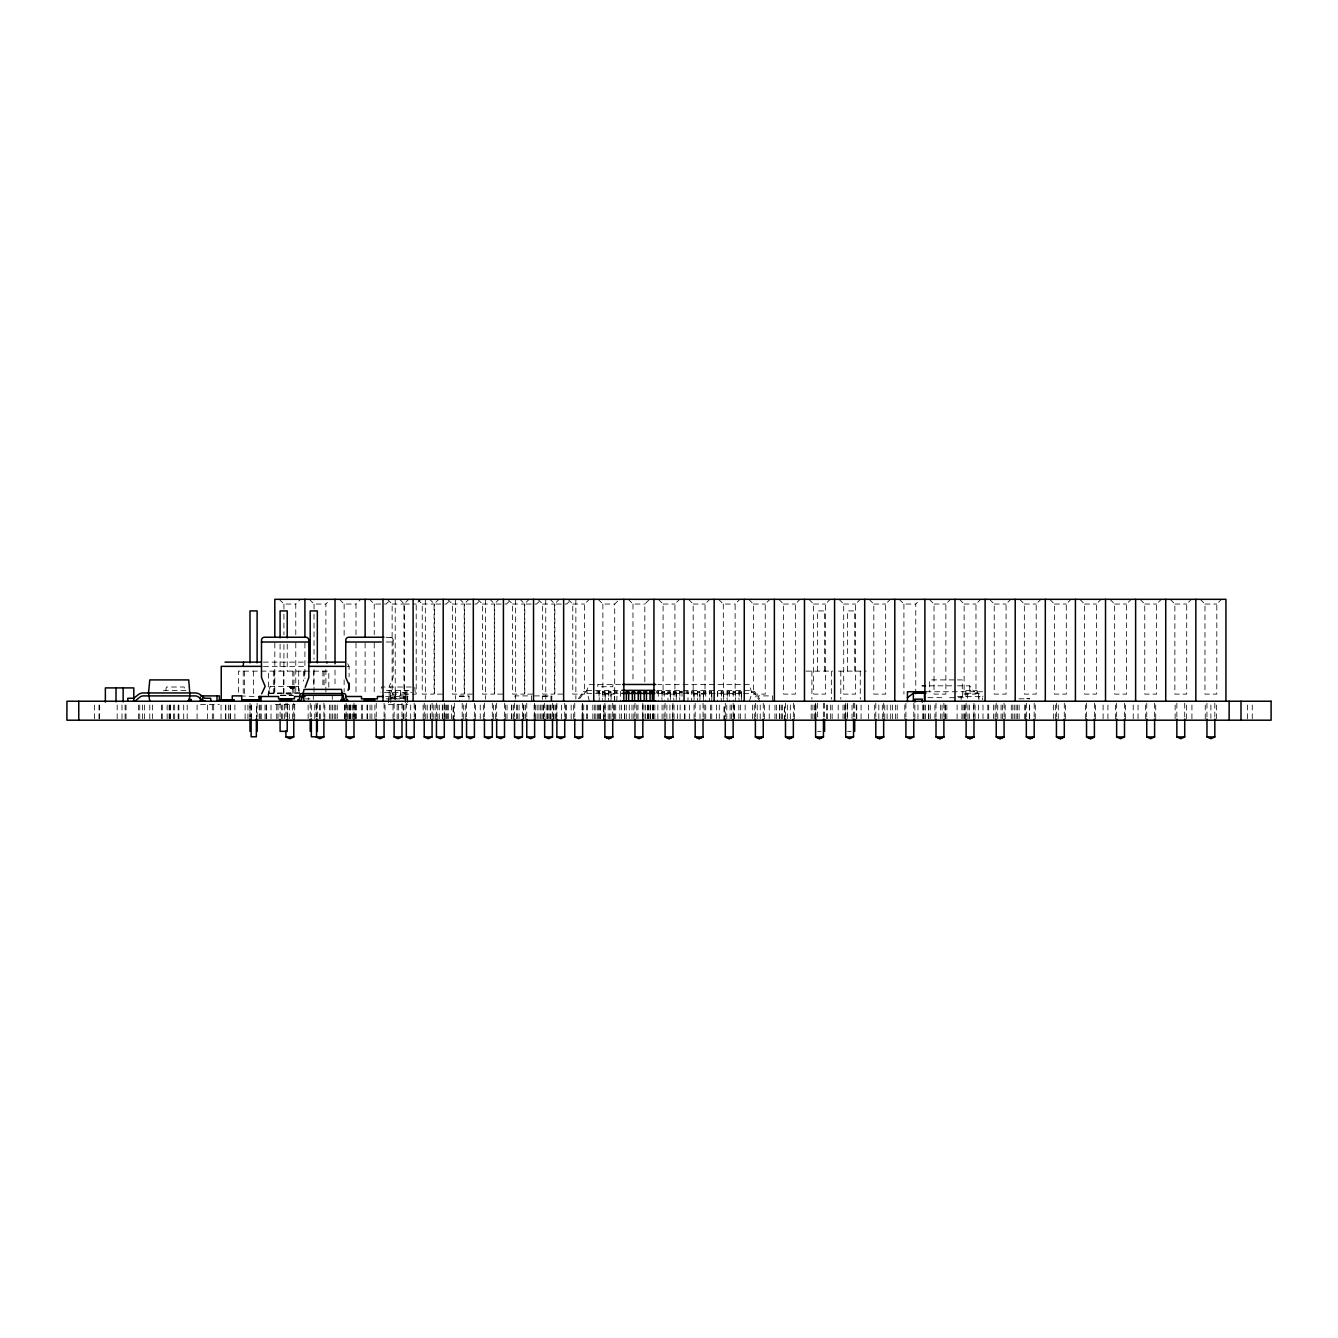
<?xml version="1.0" encoding="UTF-8"?>
<svg xmlns="http://www.w3.org/2000/svg" width="1338" height="1338" viewBox="0 0 1338 1338"><rect width="100%" height="100%" fill="white"/><g stroke="black" fill="none" stroke-linecap="round" stroke-linejoin="round"><path stroke-width="0.75" stroke-dasharray="5 3.75" d="M268.503 695.643L270.109 686.595L298.324 686.478L299.528 691.412M268.687 695.727L268.603 671.124M290.012 686.595L290.814 687.632L293.875 686.444L292.152 688.903L289.811 686.478L291.851 686.461L290.898 687.966L290.446 686.461L294.561 686.444L293.44 688.25L289.811 686.478L294.544 686.745L292.637 686.444L291.099 688.518L289.811 686.478L294.544 686.444L289.945 687.03L293.591 687.615L294.46 686.645M290.062 686.846C299.729 687.063 290.246 690.91 289.828 686.963M292.972 688.769C296.166 684.822 291.048 689.572 290.028 687.581M290.747 686.528L290.246 687.866L292.721 688.836L293.875 686.444L291.684 688.468L290.329 687.197L292.938 688.501L293.875 686.444L292.437 688.836L290.446 686.461L291.5 688.117L293.658 688.334M292.871 686.645C297.203 690.559 285.145 686.227 292.688 687.832C295.497 685.926 293.892 687.983 291.918 688.652C290.145 685.959 291.6 686.729 292.972 688.518M291.45 686.645L290.463 687.598M292.253 686.444L291.099 688.267M293.022 686.444L291.6 688.702L290.446 686.461M293.758 687.916L292.47 686.461L293.992 687.18M293.708 686.444L291.333 688.786M294.126 686.444L293.992 687.515M308.309 699.557L308.309 697.851M390.228 696.496L391.047 690.575L389.542 685.558L393.155 677.53L393.155 640.2L391.683 637.624L386.046 637.239M962.223 696.496L963.042 690.575L977.058 690.575L977.877 696.496M294.209 686.946L293.624 687.949M165.795 690.575L166.364 687.013L184.192 687.013L184.761 690.575M293.875 686.444L293.156 688.25L292.069 686.461M299.729 692.967L268.704 693.251L270.109 686.595M749.397 701.112L751.923 693.419L749.397 684.471L657.895 684.471M290.012 687.214L290.948 686.478M589.272 701.112L586.746 690.375L589.272 684.471L620.464 684.471M578.417 698.67L583.552 691.294L586.128 691.294L586.128 692.348L584.104 692.348L577.949 701.212M293.474 688.451L294.209 687.565M295.782 634.747L295.782 604.04L300.515 599.307M325.887 659.316L325.887 604.04L330.62 599.307M355.992 634.747L355.992 604.04L360.725 599.307M388.472 601.682L386.097 604.04L374.239 604.04L369.505 599.307M387.384 599.307L392.134 604.04L392.134 694.121L403.976 694.121L403.976 604.04L408.726 599.307M399.61 599.307L404.344 604.04L404.344 694.121L416.202 694.121L416.202 604.04L420.935 599.307M417.489 599.307L422.239 604.04L422.239 694.121L434.081 694.121L434.081 604.04L438.831 599.307M448.682 601.682L446.307 604.04L434.449 604.04L429.715 599.307M447.594 599.307L452.344 604.04L452.344 694.121L464.186 694.121L464.186 604.04L468.936 599.307M478.787 601.682L476.412 604.04L464.554 604.04L459.82 599.307M477.699 599.307L482.449 604.04L482.449 694.121L494.291 694.121L494.291 604.04L499.041 599.307M508.892 601.682L506.517 604.04L494.659 604.04L489.925 599.307M507.804 599.307L512.554 604.04L512.554 694.121L524.396 694.121L524.396 604.04L529.146 599.307M538.997 601.682L536.622 604.04L524.764 604.04L520.03 599.307M537.909 599.307L542.659 604.04L542.659 694.121L554.501 694.121L554.501 604.04L559.251 599.307M569.102 601.682L566.727 604.04L554.869 604.04L550.135 599.307M568.014 599.307L572.764 604.04L572.764 694.121L584.606 694.121L584.606 604.04L589.356 599.307M614.694 701.229L614.711 604.04L619.461 599.307M644.816 681.845L644.816 604.04L649.566 599.307M658.329 599.307L663.079 604.04L663.079 694.121L674.921 694.121L674.921 604.04L679.671 599.307M688.434 599.307L693.184 604.04L693.184 694.121L705.026 694.121L705.026 604.04L709.776 599.307M723.289 694.121L735.131 694.121L735.131 604.04L739.881 599.307M748.644 599.307L753.394 604.04L753.394 694.121L765.236 694.121L765.236 604.04L769.986 599.307M778.749 599.307L783.499 604.04L783.499 694.121L795.341 694.121L795.341 604.04L800.091 599.307M808.854 599.307L813.604 604.04L813.604 694.121L825.446 694.121L825.446 604.04L830.196 599.307M838.959 599.307L843.709 604.04L843.709 694.121L855.551 694.121L855.551 604.04L860.301 599.307M869.064 599.307L873.814 604.04L873.814 694.121L885.656 694.121L885.656 604.04L890.406 599.307M915.761 694.121L915.761 604.04L920.511 599.307M929.274 599.307L934.024 604.04L934.024 694.121L945.866 694.121L945.866 604.04L950.616 599.307M959.379 599.307L964.129 604.04L964.129 694.121L975.971 694.121L975.971 604.04L980.721 599.307M989.484 599.307L994.234 604.04L994.234 694.121L1006.076 694.121L1006.076 604.04L1010.826 599.307M1019.589 599.307L1024.339 604.04L1024.339 694.121L1036.181 694.121L1036.181 604.04L1040.931 599.307M1049.694 599.307L1054.444 604.04L1054.444 694.121L1066.286 694.121L1066.286 604.04L1071.036 599.307M1079.799 599.307L1084.549 604.04L1084.549 694.121L1096.391 694.121L1096.391 604.04L1101.141 599.307M1109.904 599.307L1114.654 604.04L1114.654 694.121L1126.496 694.121L1126.496 604.04L1131.246 599.307M1140.009 599.307L1144.759 604.04L1144.759 694.121L1156.601 694.121L1156.601 604.04L1161.351 599.307M1170.114 599.307L1174.864 604.04L1174.864 694.121L1186.706 694.121L1186.706 604.04L1191.456 599.307M1200.219 599.307L1204.969 604.04L1204.969 694.121L1216.811 694.121L1216.811 604.04L1221.561 599.307M293.858 688.167L291.6 688.702M267.734 694.104L268.687 694.071M268.704 693.251L299.929 693.051M280.98 695.559L293.674 695.559M290.614 686.478L290.898 688.267M293.223 688.501L291.801 688.351M279.19 599.307L283.924 604.04L295.782 604.04M309.295 599.307L314.029 604.04L325.887 604.04M339.4 599.307L344.134 604.04L355.992 604.04M392.134 604.04L403.976 604.04M404.344 604.04L416.202 604.04M422.239 604.04L434.081 604.04M452.344 604.04L464.186 604.04M482.449 604.04L494.291 604.04M512.554 604.04L524.396 604.04M542.659 604.04L554.501 604.04M572.764 604.04L584.606 604.04M598.119 599.307L602.869 604.04L614.711 604.04M628.224 599.307L632.974 604.04L644.816 604.04M663.079 604.04L674.921 604.04M693.184 604.04L705.026 604.04M718.539 599.307L723.289 604.04L735.131 604.04M753.394 604.04L765.236 604.04M783.499 604.04L795.341 604.04M813.604 604.04L825.446 604.04M843.709 604.04L855.551 604.04M873.814 604.04L885.656 604.04M899.169 599.307L903.919 604.04L915.761 604.04M934.024 604.04L945.866 604.04M964.129 604.04L975.971 604.04M994.234 604.04L1006.076 604.04M1024.339 604.04L1036.181 604.04M1054.444 604.04L1066.286 604.04M1084.549 604.04L1096.391 604.04M1114.654 604.04L1126.496 604.04M1144.759 604.04L1156.601 604.04M1174.864 604.04L1186.706 604.04M1204.969 604.04L1216.811 604.04M386.214 642.006L393.155 642.006M263.352 662.126L306.402 662.126M263.486 666.357L306.837 666.357M347.144 666.357L349.084 666.357L349.084 676.794M805.978 671.124L832.738 671.124M838.458 671.124L866.188 671.124M954.111 679.905L929.676 679.905L929.676 691.746M957.49 679.905L962.256 679.905L962.256 691.746M929.208 685.825L954.111 685.825M957.49 685.825L969.665 685.825L974.114 691.746M586.746 690.375L619.778 690.375M656.941 690.375L751.923 690.375M386.431 690.575L410.097 690.575M596.731 691.311L599.24 691.311L599.24 699.456M656.189 691.311L658.497 691.311M664.417 691.311L661.925 691.311L661.925 699.456M670.355 699.456L670.355 691.311L667.846 691.311L668.03 701.229M682.196 691.311L679.704 691.311L679.704 699.456M685.809 691.311L688.133 691.311L687.933 701.229M703.403 699.456L703.403 691.311L705.912 691.311M729.611 691.311L727.119 691.311L727.119 699.456M733.04 691.311L735.532 691.311L735.532 699.456M751.856 691.311L754.431 691.311L759.566 698.687M925.963 691.746L982.627 691.746M384.424 692.348L411.686 692.348M596.731 692.382L599.24 692.382M602.669 692.382L605.161 692.382M608.589 692.382L611.081 692.382M614.51 692.382L617.019 692.382M656.189 692.382L658.497 692.382M661.925 692.382L664.417 692.382M667.846 692.382L670.355 692.382M673.783 692.382L676.275 692.382M679.704 692.382L682.196 692.382M685.809 692.382L688.133 692.382M691.562 692.382L694.054 692.382M697.483 692.382L699.975 692.382M703.403 692.382L705.912 692.382M709.341 692.382L711.833 692.382M721.182 692.382L723.691 692.382M727.119 692.382L729.611 692.382M733.04 692.382L735.532 692.382M738.961 692.382L741.469 692.382M751.856 692.382L753.879 692.382L760.034 701.229M965.902 693.235L978.563 693.235L983.012 696.563M586.746 693.419L619.778 693.419M656.941 693.419L681.728 693.419M683.785 693.419L741.603 693.419M743.677 693.419L751.923 693.419M291.835 694.121L283.924 694.121L283.924 642.942M442.36 694.121L434.449 694.121L434.449 604.04M472.465 694.121L464.554 694.121L464.554 604.04M502.57 694.121L494.659 694.121L494.659 604.04M532.675 694.121L524.764 694.121L524.764 604.04M562.78 694.121L554.869 694.121L554.869 604.04M602.869 694.121L614.711 694.121M280.261 695.208L292.587 695.208M280.813 695.325L292.587 695.325M240.422 695.894L254.638 696.496M534.414 695.894L551.808 695.894L551.808 701.229M385.612 696.496L410.498 696.496M459.553 696.496L469.019 696.496M542.342 696.496L551.808 696.496M957.607 696.496L982.493 696.496L982.493 699.657M928.003 697.683L942.22 697.683M949.629 697.683L965.969 697.683M388.388 698.018L392.619 697.265M407.722 698.018L403.491 697.265M404.996 698.269L391.097 698.821M305.097 698.871L311.018 698.871M386.214 698.871L406.986 698.888M200.516 704.39L219.281 704.39M388.388 704.507L407.722 704.507M275.293 704.574L295.029 704.574M817.468 731.334L821.03 731.334M847.573 731.334L851.135 731.334M298.324 686.478L299.327 691.328M290.195 687.247L292.152 688.903L293.223 686.461M291.567 688.468L290.095 686.478L290.43 687.264M292.002 688.351L291.299 686.461M390.847 690.458L392.954 693.77L393.155 698.871M347.729 663.765L349.084 666.357M405.063 690.575L405.882 696.496M969.665 685.825L969.816 691.746M1252.251 705.026L1252.251 720.195M1247.434 705.026L1247.434 720.195M1216.526 705.026L1216.526 720.195M1214.82 703.219L1214.82 717.101M1210.89 705.026L1210.89 718.305M1206.96 703.219L1206.96 717.101M1205.254 705.026L1205.254 720.195M1191.924 705.026L1191.924 720.195M1186.421 705.026L1186.421 720.195M1184.715 703.219L1184.715 717.101M1176.855 703.219L1176.855 717.101M1175.149 705.026L1175.149 720.195M1155.714 705.026L1155.714 720.195M1154.61 703.219L1154.594 720.195M1146.75 703.219L1146.75 717.101M1145.646 705.026L1145.646 720.195M1138.036 705.026L1138.036 720.195M1133.219 705.026L1133.219 720.195M1125.609 705.026L1125.609 720.195M1124.505 703.219L1124.505 717.101M1116.645 703.219L1116.661 720.195M1115.541 705.026L1115.541 720.195M1107.931 705.026L1107.931 720.195M1103.114 705.026L1103.114 720.195M1095.504 705.026L1095.504 720.195M1094.4 703.219L1094.4 717.101M1086.54 703.219L1086.54 717.101M1085.436 705.026L1085.436 720.195M1065.399 705.026L1065.399 720.195M1064.295 703.219L1064.295 717.101M1058.258 705.026L1058.258 720.195M1056.435 703.219L1056.435 717.101M1055.331 705.026L1055.331 720.195M1053.441 705.026L1053.441 720.195M1035.294 705.026L1035.294 720.195M1034.19 703.219L1034.174 720.195M1029.658 705.026L1029.658 720.195M1029.357 705.026L1029.357 720.195M1026.647 698.269L1029.691 698.821L1018.82 698.821M1026.33 703.219L1026.33 717.101M1025.226 705.026L1025.226 720.195M1024.841 705.026L1024.841 720.195M1019.121 705.026L1019.121 720.195M1017.616 705.026L1017.616 720.195M1016.111 705.026L1016.111 720.195M1014.304 705.026L1014.304 720.195M1012.799 705.026L1012.799 720.195M1011.294 705.026L1011.294 720.195M1005.189 705.026L1005.189 720.195M1004.085 703.219L1004.085 717.101M1002.563 705.026L1002.563 720.195M1001.058 705.026L1001.058 720.195M997.747 705.026L997.747 720.195M996.225 703.219L996.241 720.195M995.121 705.026L995.121 720.195M993.532 705.026L993.532 720.195M988.715 705.026L988.715 720.195M987.812 705.026L987.812 720.195M982.995 705.026L982.995 720.195M978.931 696.496L978.931 699.657M978.563 693.235L978.563 699.456M978.479 705.026L978.479 720.195M977.075 691.746L977.075 693.235M975.084 705.026L975.084 720.195M973.98 703.219L973.98 717.101M973.663 705.026L973.663 720.195M969.632 705.026L969.632 720.195M967.943 705.026L967.943 720.195M967.374 693.235L967.374 699.456M966.12 703.219L966.12 717.101M965.902 691.746L965.902 699.456M965.016 705.026L965.016 720.195M964.815 705.026L964.815 720.195M963.126 705.026L963.126 720.195M961.922 705.026L961.922 720.195M961.169 696.496L961.169 699.657M957.105 705.026L957.105 720.195M946.869 705.026L946.869 720.195M945.364 705.026L945.364 720.195M944.979 705.026L944.979 720.195M943.875 703.219L943.875 717.101M942.052 705.026L942.052 720.195M940.547 705.026L940.547 720.195M936.015 703.219L936.015 717.101M934.911 705.026L934.911 720.195M930.311 705.026L930.311 720.195M928.806 705.026L928.806 720.195M928.505 705.026L928.505 720.195M925.495 705.026L925.495 720.195M923.989 705.026L923.989 720.195M923.688 705.026L923.688 720.195M922.785 705.026L922.785 720.195M917.968 705.026L917.968 720.195M914.874 705.026L914.874 720.195M913.77 703.219L913.77 717.101M905.91 703.219L905.91 717.101M904.806 705.026L904.806 720.195M903.919 604.04L903.919 694.121M897.196 705.026L897.196 720.195M895.507 705.026L895.507 720.195M892.379 705.026L892.379 720.195M890.69 705.026L890.69 720.195M887.111 705.026L887.111 720.195M884.769 705.026L884.769 720.195M883.665 703.219L883.649 720.195M882.311 705.026L882.311 720.195M878.832 705.026L878.832 720.195M875.805 703.219L875.805 717.101M874.701 705.026L874.701 720.195M868.596 705.026L868.596 720.195M861.07 705.026L861.07 720.195M860.267 671.124L860.267 699.222M856.772 705.026L856.772 720.195M856.253 705.026L856.253 720.195M854.698 671.124L854.698 610.914L847.573 610.914L847.573 671.124M854.698 703.236L854.664 720.195M853.56 703.219L853.56 717.101M852.038 705.026L852.038 720.195M847.573 703.236L847.573 717.285M847.222 705.026L847.222 720.195M845.7 703.219L845.7 717.101M845.499 705.026L845.499 720.195M844.596 705.026L844.596 720.195M843.007 705.026L843.007 720.195M840.816 671.124L840.816 699.222M838.19 705.026L838.19 720.195M832.169 705.026L832.169 720.195M831.35 671.124L831.35 699.222M830.664 705.026L830.664 720.195M827.352 705.026L827.352 720.195M826.667 705.026L826.667 720.195M824.593 671.124L824.593 610.914L817.468 610.914L817.468 671.124M824.593 703.236L824.559 720.195M823.455 703.219L823.455 717.101M817.468 703.236L817.719 720.195M816.013 705.026L816.013 720.195M815.595 703.219L815.595 717.101M815.394 705.026L815.394 720.195M814.491 705.026L814.491 720.195M812.902 705.026L812.902 720.195M811.898 671.124L811.898 699.222M811.196 705.026L811.196 720.195M794.454 705.026L794.454 720.195M793.35 703.219L793.35 717.101M790.323 705.026L790.323 720.195M787.313 705.026L787.313 720.195M785.49 703.219L785.506 720.195M782.496 705.026L782.496 720.195M781.292 705.026L781.292 720.195M779.786 705.026L779.786 720.195M779.485 705.026L779.485 720.195M776.475 705.026L776.475 720.195M774.97 705.026L774.97 720.195M772.444 700.644L772.444 695.894L755.853 695.894L755.853 701.229M769.25 705.026L769.25 720.195M764.349 705.026L764.433 720.195M763.245 703.219L763.245 717.101M760.218 705.026L760.218 720.195M757.208 705.026L757.208 720.195M755.385 703.219L755.401 720.195M754.281 705.026L754.281 720.195M752.391 705.026L752.391 720.195M745.166 705.026L745.166 720.195M741.469 699.456L741.469 691.311L738.961 691.311L738.961 699.456M741.269 691.311L741.269 701.229M740.349 705.026L740.349 720.195M739.145 691.311L739.145 701.229M738.844 705.026L738.844 720.195M735.348 691.311L735.348 701.229M734.244 705.026L734.244 720.195M734.027 705.026L734.027 720.195M733.224 691.311L733.224 701.229M733.14 703.219L733.14 717.101M731.618 705.026L731.618 720.195M730.113 705.026L730.113 720.195M729.427 691.311L729.427 701.229M727.303 691.311L727.303 701.229M726.802 705.026L726.802 720.195M725.28 703.219L725.296 720.195M723.691 699.456L723.691 691.311L721.182 691.311L721.182 699.456M723.289 604.04L723.49 701.229M721.366 691.311L721.366 701.229M719.275 705.026L719.275 720.195M717.753 691.311L717.753 699.456M717.569 691.311L717.569 701.229M716.566 705.026L716.566 720.195M711.833 699.456L711.833 691.311L709.341 691.311L709.525 701.229M711.649 691.311L711.649 701.229M711.749 705.026L711.749 720.195M710.545 705.026L710.545 720.195M705.711 691.311L705.711 701.229M705.728 705.026L705.728 720.195M704.139 705.026L704.139 720.195M703.587 691.311L703.587 701.229M703.035 703.219L703.035 717.101M699.975 699.456L699.975 691.311L697.483 691.311L697.483 699.456M700.008 705.026L700.008 720.195M699.791 691.311L699.791 701.229M697.667 691.311L697.667 701.229M695.175 703.219L695.191 720.195M694.054 699.456L694.054 691.311L691.562 691.311L691.746 701.229M694.071 705.026L694.071 720.195M693.87 691.311L693.87 701.229M689.471 705.026L689.471 720.195M684.956 705.026L684.956 720.195M684.655 705.026L684.655 720.195M682.012 691.311L682.012 701.229M680.139 705.026L680.139 720.195M679.888 691.311L679.888 701.229M677.429 705.026L677.429 720.195M676.275 699.456L676.275 691.311L673.783 691.311L673.783 699.456M676.091 691.311L676.091 701.229M673.967 691.311L673.967 701.229M674.034 705.026L674.034 720.195M672.93 703.219L672.93 717.101M672.613 705.026L672.613 720.195M670.154 691.311L670.154 701.229M669.903 705.026L669.903 720.195M666.893 705.026L666.893 720.195M665.07 703.219L665.086 720.195M664.233 691.311L664.233 701.229M663.966 705.026L663.966 720.195M662.109 691.311L662.109 701.229M662.076 705.026L662.076 720.195M658.313 691.311L658.313 701.229M657.861 705.026L657.861 720.195M654.851 705.026L654.851 720.195M653.345 705.026L653.345 720.195M653.044 705.026L653.044 720.195M652.793 705.026L652.793 720.195M650.335 705.026L650.335 720.195M650.034 705.026L650.034 720.195M648.529 705.026L648.529 720.195M647.993 705.026L647.993 720.195M647.324 705.026L647.324 720.195M645.518 705.026L645.518 720.195M643.929 705.026L643.929 720.195M642.825 703.219L642.809 720.195M642.508 705.026L642.508 720.195M637.992 705.026L637.992 720.195M636.788 705.026L636.788 720.195M634.965 703.219L634.965 717.101M633.861 705.026L633.861 720.195M632.974 604.04L632.974 681.845M631.971 705.026L631.971 720.195M629.261 705.026L629.261 720.195M626.251 705.026L626.251 720.195M624.645 705.026L624.645 720.195M624.445 705.026L624.445 720.195M621.434 705.026L621.434 720.195M620.447 691.311L620.631 701.229M619.829 705.026L619.829 720.195M616.835 701.229L617.019 691.311L614.51 691.311L614.51 699.456M615.714 705.026L615.714 720.195M614.209 705.026L614.209 720.195M613.824 705.026L613.824 720.195M612.871 684.471L612.871 686.745L597.818 686.745L597.818 684.471M612.72 703.219L612.72 717.101M611.081 699.456L611.081 691.311L608.589 691.311L608.589 699.456M610.897 691.311L610.897 701.229M610.897 705.026L610.897 720.195M609.392 705.026L609.392 720.195M608.773 691.311L608.773 701.229M608.188 705.026L608.188 720.195M605.161 699.456L605.161 691.311L602.669 691.311L602.669 699.456M605.177 705.026L605.177 720.195M604.977 691.311L604.977 701.229M604.86 703.219L604.86 717.101M603.371 705.026L603.371 720.195M602.869 604.04L602.853 701.229M600.662 705.026L600.662 720.195M600.361 705.026L600.361 720.195M599.056 691.311L599.056 701.229M599.156 705.026L599.156 720.195M598.855 705.026L598.855 720.195M597.651 705.026L597.651 720.195M595.845 705.026L595.845 720.195M594.34 705.026L594.34 720.195M592.834 705.026L592.834 720.195M587.114 705.026L587.114 720.195M586.93 705.026L586.93 720.195M583.719 705.026L583.719 720.195M582.615 703.219L582.615 717.101M582.298 705.026L582.298 720.195M582.114 705.026L582.114 720.195M575.858 599.307L575.858 699.155M574.755 703.219L574.755 717.101M573.651 705.026L573.651 720.195M571.159 705.026L571.159 720.195M566.342 705.026L566.342 720.195M565.656 705.026L565.656 720.195M564.72 703.219L564.72 717.101M561.525 705.026L561.525 720.195M556.876 703.219L556.876 717.101M556.708 705.026L556.708 720.195M555.504 705.026L555.588 720.195M553.999 705.026L553.999 720.195M553.614 705.026L553.614 720.195M552.51 703.219L552.494 720.195M551.005 695.894L551.005 701.229M550.988 705.026L550.988 720.195M550.687 705.026L550.687 720.195M549.182 705.026L549.182 720.195M547.978 705.026L547.978 720.195M547.677 705.026L547.677 720.195M546.172 705.026L546.172 720.195M545.753 599.307L545.753 699.155M544.65 703.219L544.65 717.101M543.546 705.026L543.546 720.195M543.161 705.026L543.161 720.195M542.342 695.894L542.342 699.456M541.957 705.026L541.957 720.195M540.452 705.026L540.452 720.195M538.946 705.026L538.946 720.195M537.14 705.026L537.14 720.195M535.551 705.026L535.635 720.195M534.615 703.219L534.615 717.101M534.13 705.026L534.13 720.195M531.604 700.644L531.604 695.894L515.013 695.894L515.013 701.229M526.771 703.219L526.771 717.101M525.483 705.026L525.483 720.195M523.894 705.026L523.894 720.195M523.509 705.026L523.509 720.195M522.405 703.219L522.389 720.195M519.077 705.026L519.077 720.195M517.572 705.026L517.572 720.195M516.368 705.026L516.368 720.195M515.648 599.307L515.648 699.155M514.545 703.219L514.545 717.101M513.441 705.026L513.441 720.195M511.852 705.026L511.852 720.195M511.551 705.026L511.551 720.195M507.035 705.026L507.035 720.195M505.446 705.026L505.446 720.195M504.51 703.219L504.51 717.101M496.666 703.219L496.666 717.101M495.378 705.026L495.378 720.195M493.404 705.026L493.404 720.195M492.3 703.219L492.3 717.101M485.543 599.307L485.543 699.155M484.44 703.219L484.44 717.101M483.336 705.026L483.336 720.195M480.242 705.026L480.242 720.195M475.425 705.026L475.341 720.195M474.405 703.219L474.405 717.101M469.019 699.456L469.019 695.894L459.553 695.894L459.553 701.229M466.561 703.219L466.561 717.101M465.273 705.026L465.273 720.195M463.299 705.026L463.299 720.195M462.195 703.219L462.195 717.101M455.438 599.307L455.438 699.155M454.335 703.219L454.335 717.101M451.642 705.026L451.642 720.195M448.33 705.026L448.33 720.195M447.126 705.026L447.126 720.195M446.825 705.026L446.825 720.195M445.236 705.026L445.236 720.195M444.3 703.219L444.3 717.101M444.116 705.026L444.116 720.195M442.61 705.026L442.61 720.195M442.309 705.026L442.309 720.195M439.299 705.026L439.299 720.195M437.794 705.026L437.794 720.195M436.456 703.219L436.456 717.101M435.084 705.026L435.168 720.195M433.194 705.026L433.194 720.195M432.09 703.219L432.074 720.195M430.568 705.026L430.568 720.195M430.267 705.026L430.267 720.195M427.257 705.026L427.257 720.195M425.752 705.026L425.752 720.195M425.333 599.307L425.333 699.155M424.23 703.219L424.23 717.101M423.126 705.026L423.126 720.195M415.248 692.348L414.68 687.013L381.43 687.013L380.862 692.348M415.516 705.026L415.516 720.195M415.131 705.026L415.131 720.195M414.195 703.219L414.195 717.101M410.699 705.026L410.699 720.195M407.722 702.885L407.722 697.265L388.388 697.265L388.388 702.885M407.538 701.229L407.538 695.894L388.572 695.894L388.572 701.229M406.936 690.575L406.936 699.657M406.351 703.219L406.351 717.101M405.297 698.018L405.297 702.885M405.163 695.894L405.163 700.644M405.063 705.026L405.063 720.195M403.474 705.026L403.474 720.195M403.089 705.026L403.089 720.195M401.985 703.219L401.969 720.195M400.43 690.575L400.43 699.155M398.657 705.026L398.657 720.195M397.152 705.026L397.152 720.195M395.68 690.575L395.68 699.155M395.228 599.307L395.228 699.155M394.944 696.496L394.944 699.657M394.125 703.219L394.125 717.101M393.021 705.026L393.021 720.195M390.813 698.018L390.813 702.885M389.174 690.575L389.174 699.657M385.026 705.026L385.026 720.195M384.09 703.219L384.09 717.101M376.246 703.219L376.246 717.101M374.874 705.026L374.874 720.195M374.239 604.04L374.239 634.747M374.239 642.942L374.239 694.121M371.864 705.026L371.864 720.195M370.057 705.026L370.057 720.195M367.348 705.026L367.348 720.195M367.047 705.026L367.047 720.195M365.123 642.993L365.123 694.991M362.531 705.026L362.531 720.195M361.327 705.026L361.327 720.195M356.51 705.026L356.51 720.195M355.992 642.942L355.992 694.121M355.306 705.026L355.306 720.195M354.921 705.026L354.921 720.195M353.985 703.219L353.985 717.101M353.801 705.026L353.801 720.195M352.295 705.026L352.295 720.195M350.79 705.026L350.79 720.195M350.489 705.026L350.489 720.195M349.285 705.026L349.285 720.195M348.984 705.026L348.984 720.195M347.479 705.026L347.479 720.195M346.141 703.219L346.141 717.101M345.973 705.026L345.973 720.195M344.853 705.026L344.853 720.195M344.468 705.026L344.468 720.195M344.134 604.04L344.134 636.804M344.134 679.788L344.134 692.081M337.243 705.026L337.243 720.195M335.738 705.026L335.738 720.195M335.018 670.037L335.018 686.678M334.232 705.026L334.232 720.195M332.276 695.894L332.276 699.456M332.426 705.026L332.426 720.195M330.921 705.026L330.921 720.195M329.416 705.026L329.416 720.195M328.814 687.18L328.814 671.124L238.499 671.124L238.499 693.201M325.887 669.552L325.887 692.081M324.816 705.026L324.816 720.195M324.08 671.124L324.08 687.18M323.88 703.219L323.88 717.101M322.893 671.124L322.893 687.18M320.3 705.026L320.3 720.195M319.397 705.026L319.397 720.195M317.323 703.236L317.323 717.285M316.554 705.009L316.554 716.934M316.036 703.219L316.036 717.101M314.748 705.026L314.748 720.195M314.029 604.04L314.029 612.235M314.029 614.276L314.029 659.316M314.029 669.552L314.029 692.081M313.761 671.124L313.761 687.18M313.309 695.894L313.309 699.456M311.336 705.009L311.336 716.934M310.199 703.236L310.232 720.195M308.125 705.026L308.125 720.195M304.913 642.993L304.913 678.349M304.629 671.124L304.629 679.152M303.442 671.124L303.442 681.159M298.709 671.124L298.709 691.194M295.782 642.942L295.782 694.121M294.711 705.026L294.711 720.195M293.975 671.124L293.975 693.201M293.775 703.219L293.775 717.101M292.788 671.124L292.788 693.201M292.386 705.026L292.386 720.195M289.292 705.026L289.292 720.195M287.57 705.026L287.57 720.195M287.218 644.147L287.218 671.124M287.218 703.236L287.218 717.285M285.931 703.219L285.931 717.101M284.643 705.026L284.643 720.195M283.924 604.04L283.924 612.235M283.924 614.276L283.924 634.747M283.656 671.124L283.656 695.208M282.753 705.026L282.753 720.195M281.549 705.026L281.549 720.195M280.094 644.147L280.094 671.124M280.094 703.236L280.094 717.285M278.02 705.026L278.02 720.195M276.732 705.026L276.732 720.195M274.808 642.993L274.808 694.991M274.524 671.124L274.524 693.201M273.337 671.124L273.337 693.201M271.012 705.026L271.012 720.195M266.496 705.026L266.496 720.195M266.195 705.026L266.195 720.195M264.991 705.026L264.991 720.195M261.228 705.026L261.228 720.195M260.09 705.026L260.174 720.195M259.187 705.026L259.187 720.195M257.113 703.236L257.113 717.285M256.411 720.195L256.411 705.026L256.344 716.934M253.551 671.124L253.551 697.215M251.444 705.026L251.444 720.195M251.126 705.009L251.126 716.934M249.989 703.236L250.022 720.195L249.938 705.026M247.915 705.026L247.915 720.195M245.122 705.026L245.122 720.195M244.419 671.124L244.419 697.215M243.232 671.124L243.232 693.201M234.886 705.026L234.886 720.195M230.37 705.026L230.37 720.195M230.069 705.026L230.069 720.195M228.564 705.026L228.564 720.195M225.854 705.026L225.854 720.195M225.553 705.026L225.553 720.195M221.038 705.026L221.038 720.195M213.679 705.026L213.679 720.195M212.307 705.026L212.307 720.195M207.49 705.026L207.49 720.195M197.087 705.026L197.087 720.195M187.186 705.026L187.186 720.195M183.707 705.026L183.707 720.195M178.891 705.026L178.891 720.195M178.155 705.026L178.155 720.195M174.676 705.026L174.676 720.195M173.505 705.026L173.505 720.195M170.595 705.026L170.595 720.195M169.859 705.026L169.859 720.195M169.123 705.026L169.123 720.195M167.15 705.026L167.15 720.195M162.333 705.026L162.249 720.195M161.564 705.026L161.564 720.195M152.532 705.026L152.532 720.195M149.806 705.026L149.806 720.195M144.571 705.026L144.571 720.195M142.631 705.026L142.631 720.195M139.754 705.026L139.754 720.195M138.55 705.026L138.55 720.195M126.04 705.026L126.04 720.195M125.103 705.026L125.103 720.195M121.992 705.026L121.992 720.195M117.175 705.026L117.175 720.195M99.413 705.026L99.413 720.195M99.012 705.026L99.012 720.195M94.597 705.026L94.597 720.195M163.47 690.793A2.96 2.96 0 0 1 164.223 690.592L186.333 690.592A2.96 2.96 0 0 1 187.086 690.793M390.194 637.239A2.96 2.96 0 0 1 393.155 640.2M784.386 720.195L784.386 705.026L784.302 720.195M724.176 720.195L724.176 705.026L724.092 720.195M603.756 720.195L603.756 705.026L603.672 720.195M453.231 720.195L453.231 705.026L453.147 720.195"/><path stroke-width="1.5" d="M243.148 666.357L243.6 662.126M341.491 701.229L342.478 695.308L341.491 689.388L304.094 689.388L303.107 693.536L304.094 701.229M188.725 701.229L189.996 695.894L188.725 679.905L149.789 679.905L148.518 692.933L149.789 701.229M261.696 693.77L265.158 686.427L261.495 677.53L261.495 640.2A2.96 2.96 0 0 1 264.456 637.239L305.867 637.239A2.96 2.96 0 0 1 308.827 640.2L308.827 677.53L305.215 687.28M348.064 690.458L349.369 685.558L345.756 677.53L345.756 640.2A2.96 2.96 0 0 1 348.716 637.239L383.973 637.239M907.448 697.683L913.369 693.235L925.963 693.235M642.825 719.091L642.825 736.937L638.945 738.693L634.965 736.937L634.965 719.091M913.77 719.091L913.77 736.937L909.89 738.693L905.91 736.937L905.91 719.091M1184.715 719.091L1184.715 736.937L1180.785 738.693L1176.855 736.937L1176.855 719.091M1214.82 719.091L1214.82 736.937L1210.89 738.693L1206.96 736.937L1206.96 719.091M293.775 719.091L293.775 736.937L289.811 738.693L285.931 736.937L285.931 731M323.88 736.937L319.916 738.693L316.036 736.937L323.88 736.937L323.88 719.091M353.985 719.091L353.985 736.937L350.021 738.693L346.141 736.937L346.141 719.091M384.09 719.091L384.09 736.937L380.126 738.693L376.246 736.937L376.246 719.091M401.985 719.091L401.985 736.937L398.005 738.693L394.125 736.937L394.125 719.091M414.195 719.091L414.195 736.937L410.231 738.693L406.351 736.937L406.351 719.091M432.09 719.091L432.09 736.937L428.11 738.693L424.23 736.937L424.23 719.091M444.3 719.091L444.3 736.937L440.336 738.693L436.456 736.937L436.456 719.091M462.195 719.091L462.195 736.937L458.215 738.693L454.335 736.937L454.335 719.091M474.405 719.091L474.405 736.937L470.441 738.693L466.561 736.937L466.561 719.091M492.3 719.091L492.3 736.937L488.32 738.693L484.44 736.937L484.44 719.091M504.51 719.091L504.51 736.937L500.546 738.693L496.666 736.937L496.666 719.091M522.405 719.091L522.405 736.937L518.425 738.693L514.545 736.937L514.545 719.091M534.615 719.091L534.615 736.937L530.651 738.693L526.771 736.937L526.771 719.091M552.51 719.091L552.51 736.937L548.53 738.693L544.65 736.937L544.65 719.091M564.72 719.091L564.72 736.937L560.756 738.693L556.876 736.937L556.876 719.091M582.615 719.091L582.615 736.937L578.635 738.693L574.755 736.937L574.755 719.091M853.56 719.091L853.56 736.937L849.58 738.693L845.7 736.937L845.7 719.091M1124.505 719.091L1124.505 736.937L1120.525 738.693L1116.645 736.937L1116.645 719.091M1154.61 719.091L1154.61 736.937L1150.63 738.693L1146.75 736.937L1146.75 719.091M299.11 701.229L301.568 699.741A1.723 1.723 0 0 0 301.652 698.871L302.288 695.308L343.297 695.308L343.966 701.229M261.495 642.006L308.827 642.006M345.756 642.006L381.313 642.006M225.035 662.126L261.378 662.126M308.342 662.126L345.288 662.126M261.629 666.357L221.238 666.357L221.238 699.757M308.894 666.357L344.301 666.357M622.555 684.471L655.821 684.471M922.267 685.825L925.444 685.825M621.852 690.375L654.884 690.375M925.963 691.746L907.448 691.746L907.448 701.63M626.368 692.382L628.676 692.382M632.289 692.382L634.597 692.382M638.226 692.382L640.534 692.382M644.147 692.382L646.455 692.382M650.067 692.382L652.375 692.382M621.852 693.419L654.884 693.419M200.416 695.894L219.382 695.894L219.382 701.229M305.097 696.496L294.46 696.496L294.46 698.871L278.538 698.871L278.538 696.496L259.003 696.496L259.003 701.229M345.923 696.496L361.494 696.496L361.494 698.871L377.416 698.871L377.416 696.496L383.27 696.496M219.281 699.757L234.301 699.757M259.589 699.757L242.897 699.757L242.897 701.229M281.632 699.757L290.714 699.757L290.714 701.229M340.956 699.757L344.301 699.757M234.267 700.66L218.796 701.229M242.847 700.711L259.388 700.711M341.006 700.66L344.602 700.711M622.555 701.112L655.821 701.112M285.931 736.937L293.775 736.937M346.141 736.937L353.985 736.937M376.246 736.937L384.09 736.937M394.125 736.937L401.985 736.937M406.351 736.937L414.195 736.937M424.23 736.937L432.09 736.937M436.456 736.937L444.3 736.937M454.335 736.937L462.195 736.937M466.561 736.937L474.405 736.937M484.44 736.937L492.3 736.937M496.666 736.937L504.51 736.937M514.545 736.937L522.405 736.937M526.771 736.937L534.615 736.937M544.65 736.937L552.51 736.937M556.876 736.937L564.72 736.937M574.755 736.937L582.615 736.937M634.965 736.937L642.825 736.937M845.7 736.937L853.56 736.937M905.91 736.937L913.77 736.937M1116.645 736.937L1124.505 736.937M1146.75 736.937L1154.61 736.937M1176.855 736.937L1184.715 736.937M1206.96 736.937L1214.82 736.937M346.475 701.229L344.017 699.741A1.723 1.723 0 0 1 343.933 698.871M326.723 662.126L326.924 663.079M188.909 699.205L191.284 699.456L191.284 701.229M260.007 698.202L260.274 699.874M259.94 698.185L260.157 699.841M1240.995 701.229L1240.995 720.195M1229.137 701.229L1229.137 720.195M1225.943 701.229L1225.943 599.307L274.808 599.307L274.808 636.754M1195.838 599.307L1195.838 701.229M1165.733 599.307L1165.733 701.229M1135.628 599.307L1135.628 701.229M1105.523 599.307L1105.523 701.229M1094.4 719.091L1094.4 736.937L1090.52 738.693L1086.54 736.937L1086.54 719.091M1075.418 599.307L1075.418 701.229M1064.295 719.091L1064.295 736.937L1060.415 738.693L1056.435 736.937L1056.435 719.091M1045.312 599.307L1045.312 701.229M1034.19 719.091L1034.19 736.937L1030.31 738.693L1026.33 736.937L1026.33 719.091M1015.208 599.307L1015.208 701.229M1004.085 719.091L1004.085 736.937L1000.205 738.693L996.225 736.937L996.225 719.091M985.103 599.307L985.103 701.229M973.98 719.091L973.98 736.937L970.1 738.693L966.12 736.937L966.12 719.091M954.998 599.307L954.998 701.229M943.875 719.091L943.875 736.937L939.995 738.693L936.015 736.937L936.015 719.091M924.893 599.307L924.893 701.229M924.491 693.235L924.491 701.53M922.267 702.132L922.267 699.155L914.858 699.155L914.858 702.132M914.858 691.746L914.858 693.235M913.369 693.235L913.369 701.53M894.788 599.307L894.788 701.229M883.665 719.091L883.665 736.937L879.785 738.693L875.805 736.937L875.805 719.091M864.683 599.307L864.683 701.229M854.698 719.292L854.698 731.334M834.578 599.307L834.578 701.229M824.593 719.292L824.593 731.334M823.455 719.091L823.455 736.937L819.575 738.693L815.595 736.937L815.595 719.091M804.473 599.307L804.473 701.229M793.35 719.091L793.35 736.937L789.47 738.693L785.49 736.937L785.49 719.091M774.368 599.307L774.368 701.229M763.245 719.091L763.245 736.937L759.365 738.693L755.385 736.937L755.385 719.091M744.263 599.307L744.263 701.229M733.14 719.091L733.14 736.937L729.26 738.693L725.28 736.937L725.28 719.091M714.158 599.307L714.158 701.229M703.035 719.091L703.035 736.937L699.155 738.693L695.175 736.937L695.175 719.091M684.053 599.307L684.053 701.229M672.93 719.091L672.93 736.937L669.05 738.693L665.07 736.937L665.07 719.091M653.947 599.307L653.947 701.229M652.375 701.229L652.375 691.311L650.067 691.311L650.067 701.229M646.455 701.229L646.455 691.311L644.147 691.311L644.147 701.229M640.534 701.229L640.534 691.311L638.226 691.311L638.226 701.229M634.597 701.229L634.597 691.311L632.289 691.311L632.289 701.229M628.676 701.229L628.676 691.311L626.368 691.311L626.368 701.229M623.843 599.307L623.843 701.229M612.72 719.091L612.72 736.937L608.84 738.693L604.86 736.937L604.86 719.091M593.738 599.307L593.738 701.229M563.633 599.307L563.633 701.229M533.528 599.307L533.528 701.229M503.423 599.307L503.423 701.229M473.318 599.307L473.318 701.229M443.213 599.307L443.213 701.229M413.108 599.307L413.108 701.229M383.002 599.307L383.002 701.229M374.489 701.229L374.489 699.456L364.421 699.456L364.421 701.229M373.302 701.229L373.302 699.757L365.608 699.757L365.608 701.229M365.123 599.307L365.123 636.754M349.084 683.066L349.084 689.321M347.562 701.229L347.562 699.456C343.916 700.343 348.097 692.816 343.281 693.536L302.304 693.536C297.471 692.816 301.719 700.326 298.023 699.456L298.023 701.229M335.018 599.307L335.018 663.799M317.323 662.828L317.323 610.914L310.199 610.914L310.199 662.828M317.323 719.292L317.323 731.334M316.554 718.907L316.554 736.786L311.336 736.786L311.336 718.907M310.199 719.292L310.199 731.334M304.913 599.307L304.913 636.754M291.533 701.229L291.533 699.456L280.378 699.456L280.378 701.229M290.446 699.456L290.446 701.229M287.218 637.908L287.218 610.914L280.094 610.914L280.094 637.908M287.218 719.292L287.218 731.334L280.094 731.334L280.094 719.292M283.02 699.757L283.02 701.229M281.465 699.456L281.632 701.229M261.044 696.496L261.044 701.229M260.124 696.496L260.124 698.871L259.304 696.496M257.113 662.828L257.113 610.914L249.989 610.914L249.989 662.828M257.113 719.292L257.113 731.334M256.344 718.907L256.344 736.786L251.126 736.786L251.126 718.907M249.989 719.292L249.989 731.334M241.726 701.229L241.726 695.894L232.26 695.894L232.26 701.229M217.007 695.894L217.007 701.229M210.735 701.229L210.735 698.269L205.266 698.269A1.94 1.94 0 0 1 204.246 697.901L200.165 694.589A8.664 8.664 0 0 0 195.565 692.95L142.949 692.95A8.664 8.664 0 0 0 138.349 694.589L134.268 697.901A1.94 1.94 0 0 1 133.248 698.269L127.779 698.269L127.779 701.229M202.791 695.894L202.791 701.229M200.416 697.683L200.416 701.229M133.8 699.908L133.8 687.899L105.368 687.899L105.368 702.132M123.146 687.899L123.146 701.898M116.021 687.899L116.021 701.898M78.758 701.229L78.758 720.195M189.21 701.229A2.074 2.074 0 0 1 187.939 700.811M133.131 701.229A4.9 4.9 0 0 0 136.242 700.125L139.821 697.198A5.703 5.703 0 0 1 143.434 695.894L195.08 695.894A5.703 5.703 0 0 1 198.693 697.198L202.272 700.125A4.9 4.9 0 0 0 205.383 701.229M612.72 736.937L608.74 738.693L604.86 736.937L612.72 736.937M672.93 736.937L668.95 738.693L665.07 736.937L672.93 736.937M703.035 736.937L699.055 738.693L695.175 736.937L703.035 736.937M733.14 736.937L729.16 738.693L725.28 736.937L733.14 736.937M763.245 736.937L759.265 738.693L755.385 736.937L763.245 736.937M793.35 736.937L789.37 738.693L785.49 736.937L793.35 736.937M823.455 736.937L819.475 738.693L815.595 736.937L823.455 736.937M883.665 736.937L879.685 738.693L875.805 736.937L883.665 736.937M943.875 736.937L939.895 738.693L936.015 736.937L943.875 736.937M973.98 736.937L970 738.693L966.12 736.937L973.98 736.937M1004.085 736.937L1000.105 738.693L996.225 736.937L1004.085 736.937M1034.19 736.937L1030.21 738.693L1026.33 736.937L1034.19 736.937M1064.295 736.937L1060.315 738.693L1056.435 736.937L1064.295 736.937M1094.4 736.937L1090.42 738.693L1086.54 736.937L1094.4 736.937M1271.1 701.229L66.933 701.229L66.9 720.195L1271.1 720.195L1271.1 701.229"/></g></svg>
